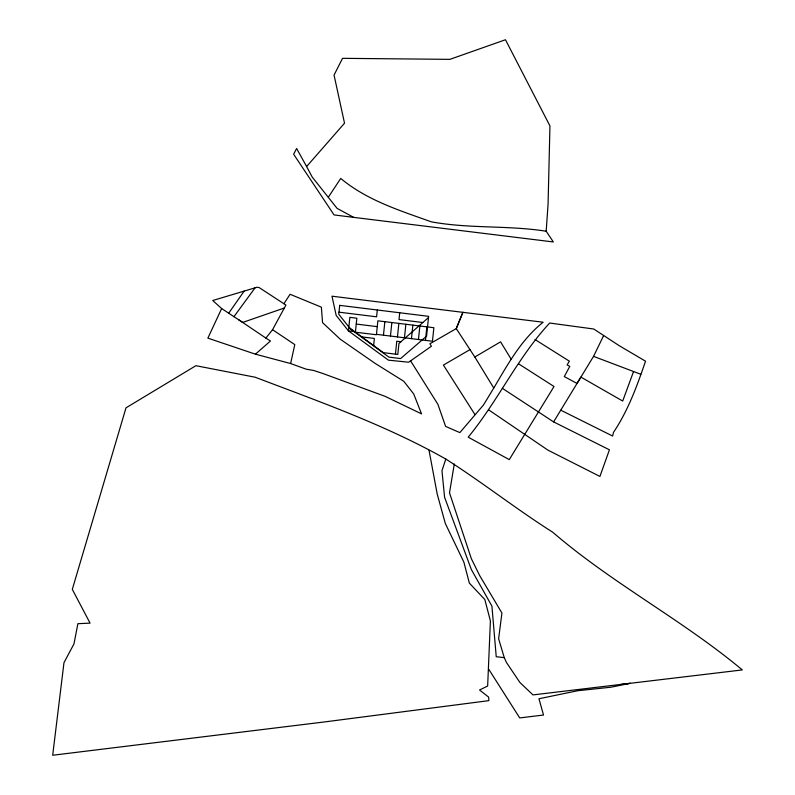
<?xml version="1.0" encoding="UTF-8"?>
<svg xmlns="http://www.w3.org/2000/svg" width="795" height="795" viewBox="0 0 795 795"><rect width="100%" height="100%" fill="white"/><g stroke="black" fill="none" stroke-linecap="round" stroke-linejoin="round"><path stroke-width="1.19" d="M429.032 450.248L437.21 494.073L445.339 523.527L463.873 562.144L469.368 583.123L484.821 599.549L490.406 620.915L487.653 686.035L479.544 690L488.657 697.116L488.865 700.643L324.658 721.92L52.689 755.25L63.978 662.682L73.985 643.861L77.89 623.687L90.073 623.141L72.305 589.373L126.007 407.835L195.898 365.7L255.165 377.228C319.809 401.803 385.376 424.947 445.796 459.043C482.177 482.237 516.233 509.088 552.734 532.223C612.051 583.331 682.269 619.792 742.311 669.927L532.978 694.909L519.9 682.478L506.385 662.384L504.259 657.634L498.624 638.753L501.933 613.054L479.633 575.51L471.365 558.726L449.503 492.83L454.303 463.972M546.185 231.236L548.073 204.067L549.951 125.938L505.471 39.75L449.891 59.357L342.536 58.333L334.049 75.088L344.523 123.205L306.612 166.533L312.236 177.096L337.09 208.37L353.676 217.373L553.34 241.958L546.185 231.236C508.045 225.164 469.07 228.871 431.188 221.795C399.706 210.476 366.753 200.251 340.737 178.428L328.375 197.15M373.64 345.537L374.366 338.451L361.874 336.911M377.307 310L376.601 316.817L338.998 312.177M383.458 335.192L384.859 321.667M390.464 336.056L391.856 322.531M395.443 354.133L396.775 341.214L400.988 341.741M399.716 312.763L399.01 319.58L422.781 322.512M397.46 336.921L398.861 323.396M404.466 337.786L405.857 324.261M411.462 338.65L412.863 325.125M418.468 339.515L419.859 325.99M425.464 340.379L426.865 326.854M283.924 303.71L290.066 294.279L321.369 307.158L322.561 322.631L340.151 339.127L375.17 363.414L403.79 381.302L413.718 393.962L421.529 413.867L385.128 396.347L322.959 373.531L313.568 370.44L306.115 369.158L290.622 363.544L294.786 344.613L272.556 329.696L285.922 305.061L259.081 287.522L256.934 287.273L212.722 300.51L221.666 308.549L242.674 322.432L284.332 308.003M445.796 459.043L441.97 470.729L444.584 497.263L471.326 569.498L491.926 606.128L496.229 656.72L504.259 657.634M518.499 363.772L554.026 386.509L509.277 459.619L468.215 437.18C497.928 400.968 517.704 357.442 549.673 323.038L593.756 329.011L619.235 345.706L645.53 361.188C637.073 385.903 628.139 410.548 613.462 432.401L612.627 436.038L560.743 410.17M633.555 371.523L622.694 401.048L580.906 377.098L553.598 421.897L502.39 388.328M221.666 308.549L207.863 338.133L255.414 354.173L290.622 363.544M535.005 339.525L569.369 361.178L567.103 364.925L569.806 366.366L564.291 376.591L577.041 383.438L593.547 356.369L603.594 335.669M493.774 388.03C507.747 364.468 521.262 339.515 543.164 322.233L331.992 296.197L336.166 315.377L348.458 330.879L388.417 360.155L408.64 362.222L431.417 346.242L429.896 343.778L456.27 328.603L462.899 312.336L456.27 328.603L474.824 357.015L493.774 388.03L483.459 405.013L459.848 432.609L445.597 426.388L437.906 404.347L410.598 360.851M228.761 313.111L244.164 291.099M233.959 316.658L255.086 287.82M238.5 319.62L265.888 338.074L272.556 329.696M255.414 354.173L270.449 341.025L265.888 338.074M428.495 317.573L398.951 343.49L397.818 354.431L383.349 352.642L349.631 327.947M474.824 357.015L500.572 341.84L511.225 359.31M470.034 349.571L443.421 365.084L474.943 414.553M620.537 684.465L630.216 683.332L610.918 687.208L577.538 690.756L538.96 698.755L543.522 715.033L519.711 717.925L488.587 668.993M356.249 324.062L377.247 326.656M355.454 331.744L348.458 330.879L349.85 317.354L356.856 318.219L355.405 332.181L376.413 334.765L377.854 320.812L433.861 327.719L432.47 341.234L376.462 334.327M353.676 217.373L334.059 214.928L293.643 154.24L296.615 148.496L306.612 166.533M593.547 356.369L640.73 374.236M553.598 421.897L609.437 449.811L599.917 476.434L547.904 450.119L488.726 409.912M339.703 305.359L338.779 314.264L350.426 328.951L388.874 357.114L400.62 358.565L426.577 336.156L428.624 316.33L339.703 305.359"/></g></svg>
